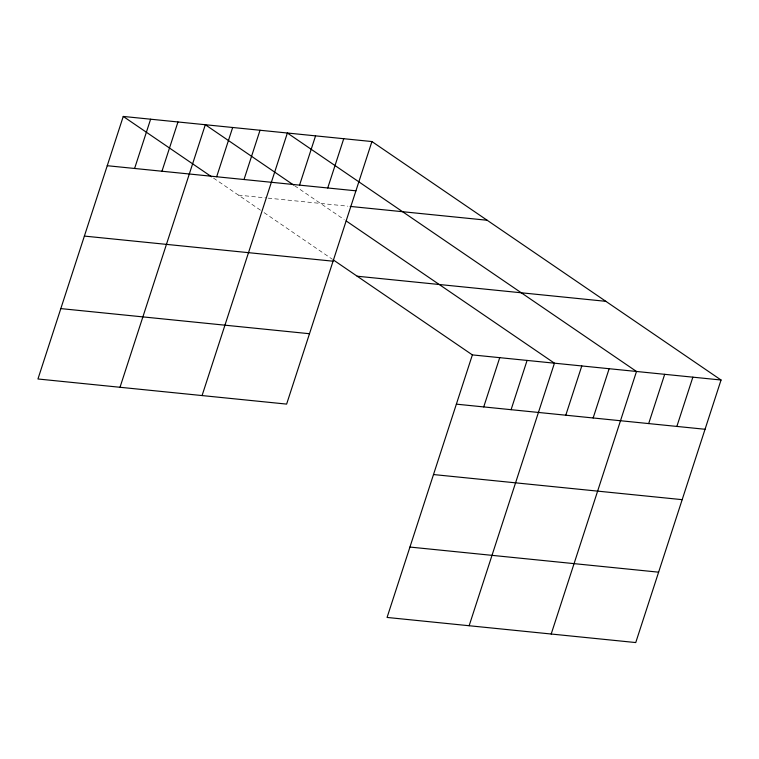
<?xml version="1.0" encoding="UTF-8"?>
<svg xmlns="http://www.w3.org/2000/svg" width="759" height="759" viewBox="0 0 759 759"><rect width="100%" height="100%" fill="white"/><g stroke="black" fill="none" stroke-linecap="round" stroke-linejoin="round"><path stroke-width="0.57" stroke-dasharray="3.79 2.85" d="M238.468 195.129L265.821 197.9M268.098 198.127L347.878 206.182M294.606 185.718L344.263 219.636M213.507 178.08L262.206 211.353M264.104 212.643L332.48 259.341"/><path stroke-width="1.14" d="M123.252 116.44L37.95 378.988L286.627 404.101L371.929 141.553L123.252 116.44L211.581 176.771M134.599 168.47L150.614 119.21M161.961 171.23L177.967 121.971M120.007 387.28L205.319 124.732L293.648 185.063M216.666 176.752L232.671 127.493M244.018 179.522L260.024 130.254M202.074 395.562L287.376 133.015L636.497 371.474L551.195 634.021M299.558 185.13L315.564 135.861M327.736 187.976L343.742 138.707M333.429 259.995L472.373 354.899L387.071 617.446L635.748 642.56L721.05 380.012L371.929 141.553M483.72 406.919L499.735 357.66M511.082 409.689L527.088 360.421M469.138 625.729L554.44 363.182L346.17 220.935M565.787 415.211L581.792 365.952M593.14 417.972L609.145 368.713M648.679 423.579L664.685 374.32M676.857 426.425L692.863 377.166M107.247 165.709L355.924 190.822M350.165 206.41L487.136 220.252M84.382 236.087L333.049 261.2M357.166 276.21L605.843 301.323M60.815 308.6L309.492 333.723M472.373 354.899L721.05 380.012M456.368 404.158L705.045 429.271M433.503 474.546L682.18 499.659M409.936 547.059L658.613 572.172"/></g></svg>
